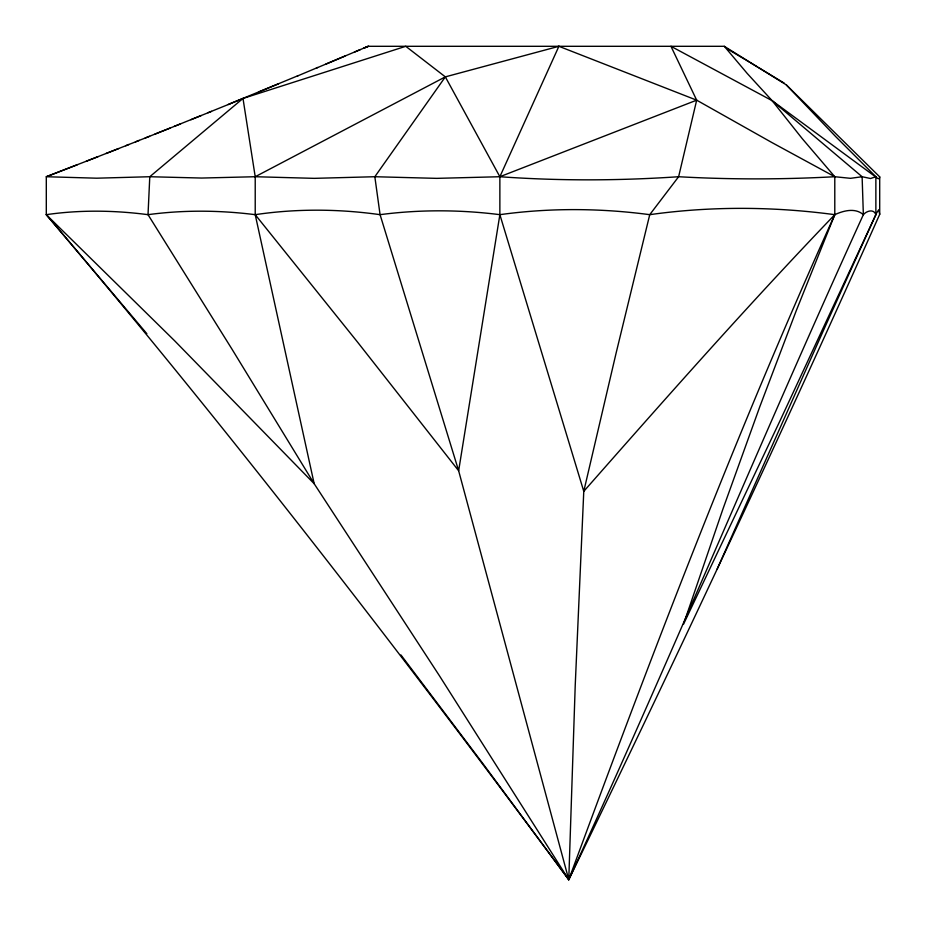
<?xml version="1.0" encoding="UTF-8"?>
<svg xmlns="http://www.w3.org/2000/svg" width="926" height="926" viewBox="0 0 926 926"><rect width="100%" height="100%" fill="white"/><g stroke="black" fill="none" stroke-linecap="round" stroke-linejoin="round"><path stroke-width="1.39" d="M354.426 52.087L368.097 46.3L724.294 46.3L747.247 73.49L772.145 100.679L802.298 138.703L834.789 176.727L834.789 214.67L796.256 310.685L759.806 406.699L722.905 509.115L683.469 624.332L780.618 419.501L875.869 214.67C873.843 208.547 866.505 210.92 863.356 214.67C762.654 435.243 670.436 659.555 568.772 879.7L439.271 675.517L314.169 483.708L255.217 214.67L255.217 176.727L242.994 98.445L405.762 46.3L445.337 76.87L499.866 176.727L499.866 214.67L458.648 470.778L568.772 879.7C675.725 659.486 779.889 437.905 879.7 214.357L878.751 209.739L876.609 212.992L825.703 325.385L717.222 568.958M875.869 214.67L875.869 176.727L835.634 136.539L786.278 84.856L724.294 46.3M879.7 214.357L879.7 176.866L786.278 84.856M879.7 176.866L879.26 178.811L877.848 178.521L772.145 100.679L670.956 46.3L696.676 100.17L678.619 176.727L649.739 214.67L616.126 353.014L583.774 491.347L575.22 685.529L568.772 879.7C401.12 653.038 228.907 429.548 46.3 214.67L46.3 176.727L97.982 156.691M875.869 176.727L870.533 178.51L862.118 176.727L850.543 178.324L834.789 176.727L771.821 142.5L696.676 100.17L558.899 46.3L499.866 176.727L436.702 178.359L374.833 176.727L314.261 178.348L255.217 176.727L201.613 178.047L149.78 176.727L96.651 178.197L46.3 176.727L77.309 164.747M558.899 46.3L445.337 76.87L374.833 176.727L380.077 214.67L458.648 470.778L358.038 342.724L255.217 214.67C219.682 210.202 183.545 209.878 148.021 214.67C114.315 210.271 79.983 209.774 46.3 214.67L146.852 333.707M445.337 76.87L255.217 176.727M368.097 46.3L363.941 48.071L368.745 46.3M344.912 56.081L316.345 68.107M360.388 49.564L325.859 64.114M297.292 76.059L317.722 67.482M298.184 75.631L228.051 104.557M258.84 91.929L278.564 83.78M230.551 103.538L242.994 98.445L149.78 176.727L148.021 214.67L232.009 349.195L314.169 483.708L174.632 340.78L46.3 214.67M230.597 103.585L208.026 112.717M211.522 111.363L174.227 126.376M190.895 119.72L201.208 115.553M180.582 123.887L154.908 134.12M170.257 128.031L145.197 137.997M135.462 141.863L149.618 136.296M125.693 145.741L139.294 140.405M128.969 144.491L106.062 153.484M118.644 148.577L86.28 161.24M696.676 100.17L499.866 176.727C559.35 180.987 619.135 180.767 678.619 176.727C730.626 179.656 782.783 179.54 834.789 176.727M255.217 214.67C296.54 208.535 338.731 208.859 380.077 214.67C419.779 209.45 460.153 209.646 499.866 214.67C549.512 207.783 600.071 208.084 649.739 214.67C711.029 206.058 773.476 206.463 834.789 214.67C843.517 210.642 855.311 207.528 863.356 214.67L862.118 176.727L772.145 100.679M727.767 49.159L737.327 54.865M744.979 59.449L738.288 55.444M745.928 60.028L749.759 62.32M750.708 62.899L757.399 66.915M758.359 67.494L784.148 83.074M400.935 654.96L483.592 764.552L568.772 879.7C651.279 655.643 736.344 432.303 834.789 214.67C748.521 304.504 666.06 397.891 583.774 491.347L499.866 214.67"/></g></svg>
